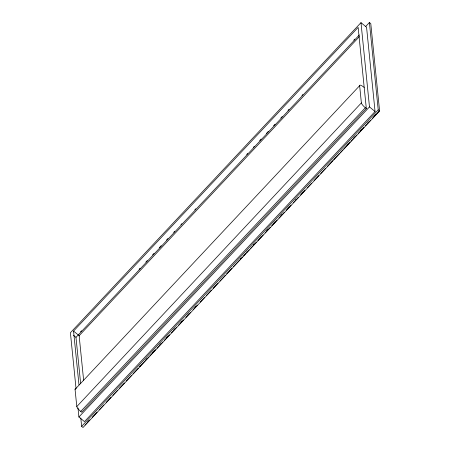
<?xml version="1.0" encoding="UTF-8"?>
<svg xmlns="http://www.w3.org/2000/svg" width="450" height="450" viewBox="0 0 450 450"><rect width="100%" height="100%" fill="white"/><g stroke="black" fill="none" stroke-linecap="round" stroke-linejoin="round"><path stroke-width="0.67" d="M77.985 407.953L78.896 417.004L84.476 421.611L375.058 111.516L366.564 27.253L360.984 22.646L70.403 332.741L76.022 388.451M78.981 384.846L73.558 331.082L358.138 27.394L366.322 108.562L81.742 412.256L80.747 411.429A5.057 1.187 43.1 0 1 76.798 406.581L75.06 389.379L359.64 85.686A6.396 1.496 43.1 0 1 364.191 87.441M365.563 26.606L369.411 22.5L370.789 23.642L379.598 110.992L83.014 427.5L81.63 426.358L80.786 417.977M80.539 331.774L81.501 330.75M139.129 269.252L140.091 268.222M145.851 262.074L147.291 260.539M152.578 254.897L154.018 253.361M159.3 247.725L161.218 245.672M166.506 240.036L167.946 238.5M173.706 232.346L174.667 231.322M180.911 224.662L181.873 223.639M194.839 209.796L195.801 208.772M246.707 154.446L247.669 153.422M253.429 147.274L254.391 146.25M259.673 140.608L261.113 139.072M266.394 133.436L268.318 131.383M273.6 125.747L275.04 124.211M280.806 118.058L282.246 116.522M288.006 110.374L288.968 109.344M301.933 95.507L302.895 94.483M353.801 40.157L354.763 39.133M80.617 383.31L75.983 337.348L359.359 34.937M359.392 36.613L79.138 335.689L83.644 380.374M76.798 406.581L361.373 102.892L359.64 85.686M80.747 411.429L365.321 107.741A5.057 1.187 43.1 0 1 361.373 102.892M78.896 417.004L369.478 106.909L360.984 22.646M81.63 426.358L378.219 109.856L369.411 22.5M87.744 421.762L88.706 420.733M139.612 366.407L140.569 365.383M145.856 359.747L147.296 358.211M152.578 352.569L154.496 350.522M159.3 345.397L161.224 343.344M166.506 337.708L167.946 336.173M173.711 330.019L175.151 328.483M180.911 322.335L181.873 321.306M187.639 315.157L189.079 313.622M194.839 307.468L195.801 306.444M239.985 259.296L240.947 258.272M246.707 252.118L247.669 251.094M253.429 244.946L254.391 243.917M260.156 237.769L261.596 236.233M266.4 231.109L268.318 229.056M273.6 223.419L275.524 221.366M280.806 215.73L282.246 214.194M288.011 208.046L288.968 207.017M295.211 200.357L296.173 199.333M301.939 193.179L302.895 192.156M347.079 145.007L348.041 143.977M353.807 137.829L354.763 136.806M360.529 130.657L361.491 129.628M367.251 123.48L368.691 121.944M373.973 116.302L375.418 114.767M85.033 424.991L89.837 419.867M92.239 417.308L97.037 412.183M99.439 409.618L103.759 405.011M106.161 402.446L110.959 397.327M112.877 395.274L117.681 390.15M119.599 388.103L124.403 382.978M126.321 380.931L131.602 375.294M133.043 373.759L138.324 368.123M139.764 366.587L148.888 356.85M149.844 355.826L155.604 349.678M157.044 348.142L162.81 341.994M164.25 340.459L169.526 334.822M171.45 332.775L176.732 327.139M178.65 325.086L183.454 319.967M185.85 317.402L190.654 312.277M193.05 309.718L197.376 305.106M200.256 302.034L204.576 297.422M206.494 295.374L211.297 290.25M213.216 288.202L218.019 283.078M219.938 281.031L225.219 275.394M226.659 273.853L231.941 268.222M233.381 266.681L239.141 260.533M240.097 259.509L242.499 256.95M243.461 255.926L245.863 253.361M246.819 252.338L249.221 249.778M250.661 248.243L256.421 242.094M257.861 240.553L263.143 234.917M265.067 232.869L270.343 227.233M271.783 225.697L277.065 220.061M278.989 218.014L284.265 212.377M286.189 210.33L290.987 205.206M293.389 202.641L298.187 197.522M300.589 194.957L304.909 190.35M307.311 187.785L311.631 183.172M314.032 180.613L318.831 175.489M320.754 173.441L325.553 168.317M327.476 166.269L332.752 160.633M333.714 159.609L339.474 153.461M340.436 152.438L342.838 149.873M343.794 148.849L350.038 142.189M351 141.165L356.76 135.017M358.2 133.481L363.96 127.333M365.4 125.797L370.682 120.161M372.6 118.108L378.951 111.336M378.219 109.856L379.598 110.992M369.478 106.909L375.058 111.516M365.321 107.741L366.322 108.562M73.558 331.082L79.448 335.947M73.446 335.256L75.983 337.348M373.562 117.084L373.596 117.405M75.06 389.379A6.396 1.496 43.1 0 1 75.915 388.862"/></g></svg>
